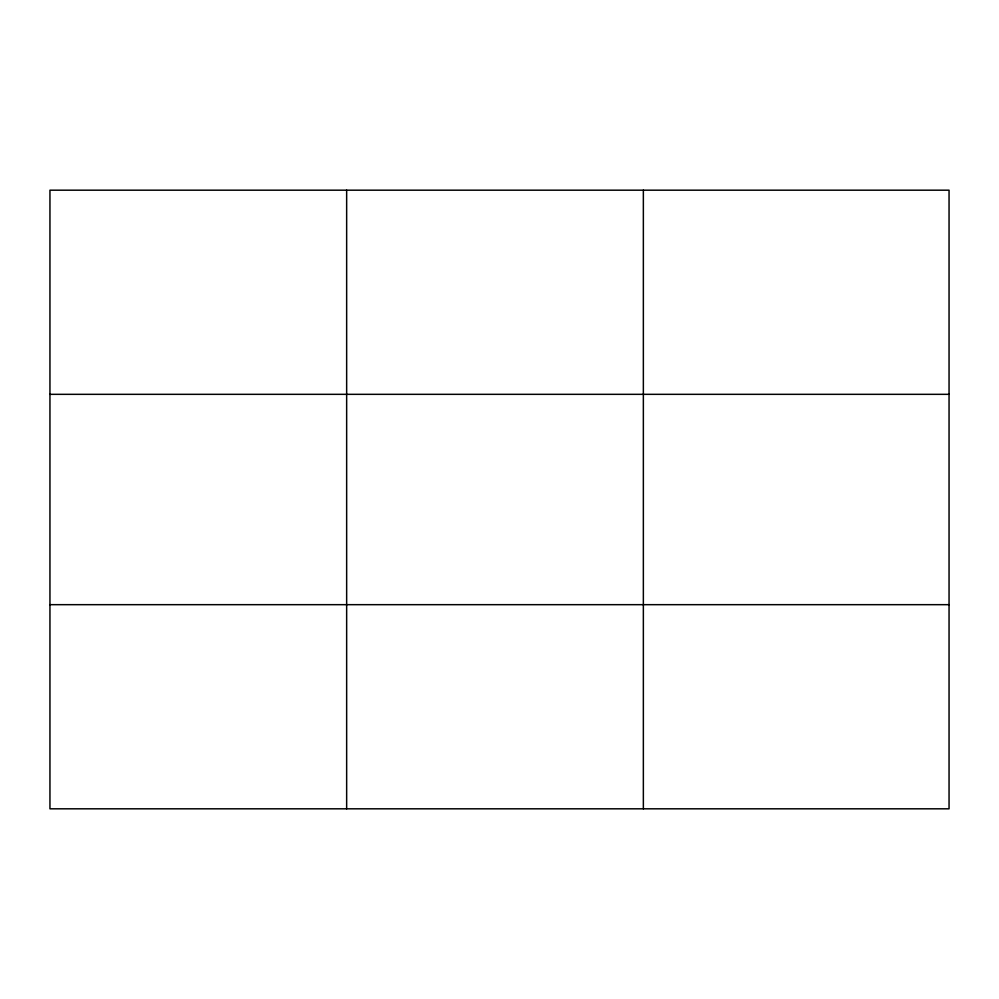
<?xml version="1.0" encoding="UTF-8"?>
<svg xmlns="http://www.w3.org/2000/svg" width="999" height="999" viewBox="0 0 999 999"><rect width="100%" height="100%" fill="white"/><g stroke="black" fill="none" stroke-linecap="round" stroke-linejoin="round"><path stroke-width="1.5" d="M346.653 190.185L346.653 808.815M643.356 190.185L643.356 808.815M949.05 394.33L949.05 190.185L49.95 190.185L49.95 808.815L949.05 808.815L949.05 394.33L49.95 394.33M49.95 604.67L949.05 604.67"/></g></svg>
